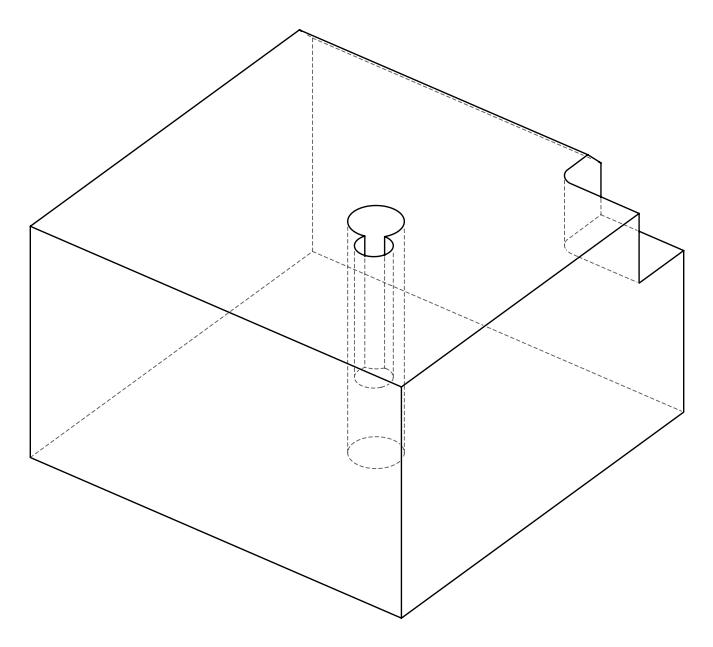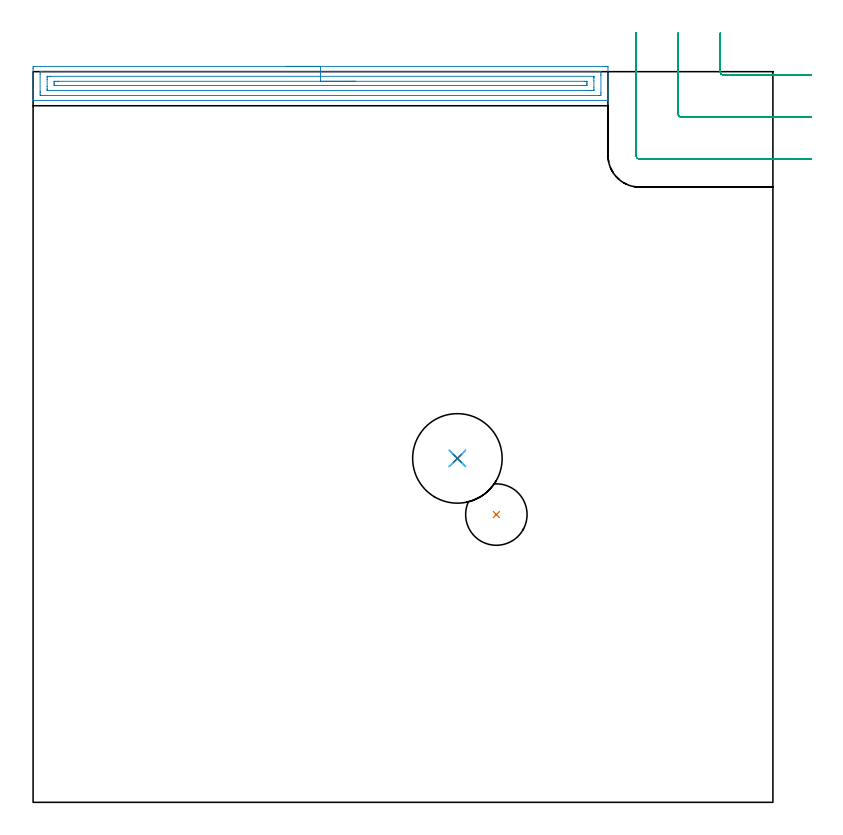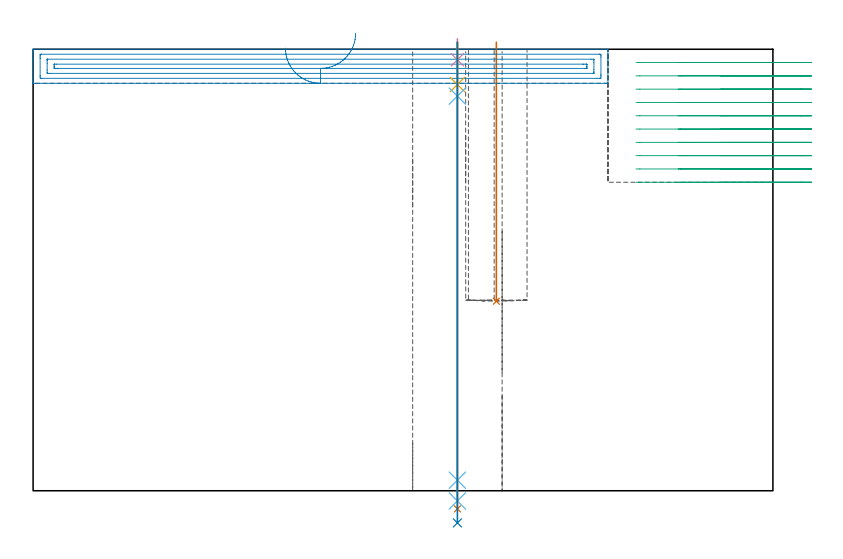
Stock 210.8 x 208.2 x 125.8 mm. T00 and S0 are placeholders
(PLAN: 8 operations, 7 tool changes, 11.9 min)
(1 INDEXABLE_INSERT_DRILL_BLIND_HOLE_FROM_SOLID | STEP1POCKET | NXT0302_006 | 0.3 min | 17210 mm3)
(2 AREA_MILL | FG_CHAMFER_SURFACE | UGT0205_001 | 5.45 min | 7979 mm3)
(3 MILL_CORNER_NOTCH_RECTANGULAR | CORNER_NOTCH_RECTANGULAR | NXT0201_012 | Follow Part, ap 4, ae 75% | 4.37 min | 57668 mm3)
(4 SPOT_DRILL | STEP1HOLE | NXT0321_9005460120000 | 0.05 min | 181 mm3)
(5 DRILL_BLIND_HOLE_INTO_CENTER | STEP1HOLE | NXT0301_038 | 0.05 min | 247 mm3)
(6 GUN_DRILL_THROUGH_HOLE | STEP1HOLE | UGT0307_002 | 0.57 min | 3281 mm3)
(7 SPADE_DRILL_TO_ENLARGE_THROUGH_HOLE | STEP1HOLE | UGT0306_007 | 0.53 min | 23173 mm3)
(8 DRILL_TO_ENLARGE_THROUGH_HOLE | STEP1HOLE | UGT0301_386 | 0.55 min | 36472 mm3)
(TOOL NXT0302_006 | Index. Insert Drill 17.5mm [880-D1750L25-05] | D17.5 PA176 FL88 Z2)
(TOOL UGT0205_001 | Chamfer Mill 20 x 3 x 45 deg. | D20 FL50 Z2)
(TOOL NXT0201_012 | ENDMILL 16mm [2P460-1600-NA 1630] | D16 FL38 Z6)
(TOOL NXT0321_9005460120000 | NC Spot Drill, 142deg, 12mm, Carbide, Uncoated | D12 PA142 FL30 Z2)
(TOOL NXT0301_038 | Carbide Drill 6.7mm [860.1-0670-034A1-MM 2214] | D6.7 PA140 FL53 Z2)
(TOOL UGT0307_002 | Gun Drill 6 mm | D6 PA130 FL24 Z1)
(TOOL UGT0306_007 | Spade Drill 16.5mm | D16.5 PA132 FL10 Z2)
(TOOL UGT0301_386 | Twist Drill 25.5 mm | D25.5 PA118 FL165 Z2)
(OP 1 INDEXABLE_INSERT_DRILL_BLIND_HOLE_FROM_SOLID)
G17 G21 G94 G90
T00 M6
G54
G17 G0 G90 X132. Y82. S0 M3
G43 Z135.8 H1
G94 G81 G98 Z54. F250. R127.8
G80
M5
M2
(OP 2 AREA_MILL)
G17 G21 G94 G90
T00 M6
G54
G17 G0 G90 X71.9 Y209.7 S1061 M3
G43 Z135.8 H0
Z126.1
G94 G1 X71.938 Z125.228 F250.
X72.052 Z124.364
X72.241 Z123.512
X72.503 Z122.68
X72.837 Z121.874
X73.24 Z121.1
X73.709 Z120.364
X74.24 Z119.672
X74.829 Z119.029
X75.472 Z118.44
X76.164 Z117.908
X76.9 Z117.44
X77.674 Z117.037
X78.48 Z116.703
X79.312 Z116.441
X80.164 Z116.252
X81.028 Z116.138
X81.9 Z116.1
X163.184
X163.63 Y209.696 Z116.102
X163.79 Y209.692 Z116.106
X163.8 Y209.528 Z116.269
Y203.088 Z122.706
Y202.542 Z123.255
Y202.207 Z123.589
Y201.661 Z124.135
Y201.326 Z124.469
Y200.657 Z125.143
Y200.338 Z125.461
X163.796 Y200.002 Z125.789
X163.63 Y200. Z125.8
X0.167
X0.006 Y200.001 Z125.79
X0.004 Y200.002 Z125.789
X0. Y200.337 Z125.463
Y200.657 Z125.143
Y201.326 Z124.469
Y202.542 Z123.255
Y203.088 Z122.706
Y208.982 Z116.815
X0.003 Y209.255 Z116.542
X0.01 Y209.692 Z116.106
X0.169 Y209.696 Z116.102
X0.616 Y209.7 Z116.1
X81.9
Y208.286 Z117.514
X160.594
X161.397 Y208.282 Z117.518
X161.789 Y208.279 Z117.521
X161.798 Y207.888 Z117.912
X161.799 Y207.493 Z118.307
X161.8 Y207.096 Z118.704
X161.799 Y202.207 Z123.593
X161.797 Y201.812 Z123.988
X161.789 Y201.421 Z124.379
X161.397 Y201.416 Z124.384
X161.307 Y201.415 Z124.385
X2.403
X2.312 Y201.416 Z124.384
X2.037 Y201.421 Z124.379
X2.01 Y201.511 Z124.289
X2.003 Y201.72 Z124.08
X2.001 Y202.207 Z123.593
X2. Y202.604 Z123.196
X2.001 Y207.493 Z118.307
X2.003 Y207.888 Z117.912
X2.011 Y208.279 Z117.521
X2.403 Y208.285 Z117.515
X2.493
X81.9 Y208.286 Z117.514
Y206.872 Z118.928
X159.611 Y206.871 Z118.929
X159.698 Y206.87 Z118.93
X159.768 Y206.867 Z118.933
X159.783 Y206.865 Z118.935
X159.79 Y206.85 Z118.95
X159.794 Y206.798 Z119.002
X159.798 Y206.612 Z119.188
X159.8 Y206.426 Z119.374
Y205.731 Z120.069
Y203.783 Z122.017
X159.798 Y203.088 Z122.712
X159.796 Y202.905 Z122.895
X159.791 Y202.845 Z122.955
X159.741 Y202.835 Z122.965
X159.611 Y202.834 Z122.966
X158.98 Y202.829 Z122.971
X4.189
X4.102 Y202.83 Z122.97
X4.032 Y202.833 Z122.967
X4.017 Y202.835 Z122.965
X4.01 Y202.85 Z122.95
X4.006 Y202.902 Z122.898
X4.002 Y203.088 Z122.712
X4. Y203.274 Z122.526
Y203.969 Z121.831
Y205.918 Z119.882
X4.002 Y206.612 Z119.188
X4.004 Y206.795 Z119.005
X4.009 Y206.855 Z118.945
X4.059 Y206.865 Z118.935
X4.189 Y206.866 Z118.934
X4.82 Y206.871 Z118.929
X81.9 Y206.872 Z118.928
Y205.457 Z120.343
X157.209
X157.669 Y205.455 Z120.345
X157.774 Y205.452 Z120.348
X157.789 Y205.451 Z120.349
X157.792 Y205.433 Z120.367
X157.796 Y205.383 Z120.417
X157.799 Y205.281 Z120.519
X157.8 Y204.874 Z120.926
Y204.85 Z120.95
X157.797 Y204.422 Z121.378
X157.794 Y204.315 Z121.485
X157.79 Y204.263 Z121.537
X157.781 Y204.249 Z121.551
X157.751 Y204.248 Z121.552
X157.545 Y204.245 Z121.555
X156.931 Y204.243 Z121.557
X156.654
X6.591
X6.131 Y204.245 Z121.555
X6.027 Y204.248 Z121.552
X6.011 Y204.249 Z121.551
X6.008 Y204.267 Z121.533
X6.004 Y204.317 Z121.483
X6.001 Y204.419 Z121.381
X6. Y204.826 Z120.974
Y204.85 Z120.95
X6.003 Y205.278 Z120.522
X6.006 Y205.385 Z120.415
X6.01 Y205.437 Z120.363
X6.019 Y205.451 Z120.349
X6.049 Y205.452 Z120.348
X6.255 Y205.455 Z120.345
X6.869 Y205.457 Z120.343
X7.146
X81.9
X82.772 Z120.381
X83.637 Z120.495
X84.488 Z120.683
X85.32 Z120.946
X86.126 Z121.28
X86.9 Z121.682
X87.636 Z122.151
X88.328 Z122.682
X88.971 Z123.272
X89.56 Z123.915
X90.092 Z124.607
X90.56 Z125.343
X90.963 Z126.117
X91.297 Z126.922
X91.559 Z127.754
X91.748 Z128.606
X91.862 Z129.471
X91.9 Z130.343
G0 Z135.8
M5
M2
(OP 3 MILL_CORNER_NOTCH_RECTANGULAR)
G17 G21 G94 G90
T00 M6
G54
G17 G0 G90 X195.8 Y219.2 S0 M3
G43 Z135.8 H1
Z122.01
G94 G1 Y216.2 F250.
Y208.097 F500.
G3 X196.597 Y207.3 R0.8
G1 X218.8
X221.8 F250.
G0 Z135.8
X183.8 Y219.2
Z122.01
G1 Y216.2
Y196.097 F500.
G3 X184.597 Y195.3 R0.8
G1 X218.8
X221.8 F250.
G0 Z135.8
X171.8 Y219.2
Z122.01
G1 Y216.2
Y184.4 F500.
G3 X172.9 Y183.3 R1.1
G1 X218.8
X221.8 F250.
G0 Z135.8
X195.8 Y219.2
Z118.22
G1 Y216.2
Y208.097 F500.
G3 X196.597 Y207.3 R0.8
G1 X218.8
X221.8 F250.
G0 Z135.8
X183.8 Y219.2
Z118.22
G1 Y216.2
Y196.097 F500.
G3 X184.597 Y195.3 R0.8
G1 X218.8
X221.8 F250.
G0 Z135.8
X171.8 Y219.2
Z118.22
G1 Y216.2
Y184.4 F500.
G3 X172.9 Y183.3 R1.1
G1 X218.8
X221.8 F250.
G0 Z135.8
X195.8 Y219.2
Z114.43
G1 Y216.2
Y208.097 F500.
G3 X196.597 Y207.3 R0.8
G1 X218.8
X221.8 F250.
G0 Z135.8
X183.8 Y219.2
Z114.43
G1 Y216.2
Y196.097 F500.
G3 X184.597 Y195.3 R0.8
G1 X218.8
X221.8 F250.
G0 Z135.8
X171.8 Y219.2
Z114.43
G1 Y216.2
Y184.4 F500.
G3 X172.9 Y183.3 R1.1
G1 X218.8
X221.8 F250.
G0 Z135.8
X195.8 Y219.2
Z110.64
G1 Y216.2
Y208.097 F500.
G3 X196.597 Y207.3 R0.8
G1 X218.8
X221.8 F250.
G0 Z135.8
X183.8 Y219.2
Z110.64
G1 Y216.2
Y196.097 F500.
G3 X184.597 Y195.3 R0.8
G1 X218.8
X221.8 F250.
G0 Z135.8
X171.8 Y219.2
Z110.64
G1 Y216.2
Y184.4 F500.
G3 X172.9 Y183.3 R1.1
G1 X218.8
X221.8 F250.
G0 Z135.8
X195.8 Y219.2
Z106.85
G1 Y216.2
Y208.097 F500.
G3 X196.597 Y207.3 R0.8
G1 X218.8
X221.8 F250.
G0 Z135.8
X183.8 Y219.2
Z106.85
G1 Y216.2
Y196.097 F500.
G3 X184.597 Y195.3 R0.8
G1 X218.8
X221.8 F250.
G0 Z135.8
X171.8 Y219.2
Z106.85
G1 Y216.2
Y184.4 F500.
G3 X172.9 Y183.3 R1.1
G1 X218.8
X221.8 F250.
G0 Z135.8
X195.8 Y219.2
Z103.06
G1 Y216.2
Y208.097 F500.
G3 X196.597 Y207.3 R0.8
G1 X218.8
X221.8 F250.
G0 Z135.8
X183.8 Y219.2
Z103.06
G1 Y216.2
Y196.097 F500.
G3 X184.597 Y195.3 R0.8
G1 X218.8
X221.8 F250.
G0 Z135.8
X171.8 Y219.2
Z103.06
G1 Y216.2
Y184.4 F500.
G3 X172.9 Y183.3 R1.1
G1 X218.8
X221.8 F250.
G0 Z135.8
X195.8 Y219.2
Z99.27
G1 Y216.2
Y208.097 F500.
G3 X196.597 Y207.3 R0.8
G1 X218.8
X221.8 F250.
G0 Z135.8
X183.8 Y219.2
Z99.27
G1 Y216.2
Y196.097 F500.
G3 X184.597 Y195.3 R0.8
G1 X218.8
X221.8 F250.
G0 Z135.8
X171.8 Y219.2
Z99.27
G1 Y216.2
Y184.4 F500.
G3 X172.9 Y183.3 R1.1
G1 X218.8
X221.8 F250.
G0 Z135.8
X195.8 Y219.2
Z95.48
G1 Y216.2
Y208.097 F500.
G3 X196.597 Y207.3 R0.8
G1 X218.8
X221.8 F250.
G0 Z135.8
X183.8 Y219.2
Z95.48
G1 Y216.2
Y196.097 F500.
G3 X184.597 Y195.3 R0.8
G1 X218.8
X221.8 F250.
G0 Z135.8
X171.8 Y219.2
Z95.48
G1 Y216.2
Y184.4 F500.
G3 X172.9 Y183.3 R1.1
G1 X218.8
X221.8 F250.
G0 Z135.8
X195.8 Y219.2
Z91.69
G1 Y216.2
Y208.097 F500.
G3 X196.597 Y207.3 R0.8
G1 X218.8
X221.8 F250.
G0 Z135.8
X183.8 Y219.2
Z91.69
G1 Y216.2
Y196.097 F500.
G3 X184.597 Y195.3 R0.8
G1 X218.8
X221.8 F250.
G0 Z135.8
X171.8 Y219.2
Z91.69
G1 Y216.2
Y184.4 F500.
G3 X172.9 Y183.3 R1.1
G1 X218.8
X221.8 F250.
G0 Z135.8
X195.8 Y219.2
Z87.9
G1 Y216.2
Y208.097 F500.
G3 X196.597 Y207.3 R0.8
G1 X218.8
X221.8 F250.
G0 Z135.8
X183.8 Y219.2
Z87.9
G1 Y216.2
Y196.097 F500.
G3 X184.597 Y195.3 R0.8
G1 X218.8
X221.8 F250.
G0 Z135.8
X171.8 Y219.2
Z87.9
G1 Y216.2
Y184.4 F500.
G3 X172.9 Y183.3 R1.1
G1 X218.8
X221.8 F250.
G0 Z135.8
M5
M2
(OP 4 SPOT_DRILL)
G17 G21 G94 G90
T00 M6
G54
G17 G0 G90 X120.9 Y98. S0 M3
G43 Z135.8 H0
G94 G81 G98 Z122.8 F250. R128.8
G80
M5
M2
(OP 5 DRILL_BLIND_HOLE_INTO_CENTER)
G17 G21 G94 G90
T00 M6
G54
G17 G0 G90 X120.9 Y98. S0 M3
G43 Z135.8 H1
G94 G81 G98 Z115.75 F250. R127.8
G80
M5
M2
(OP 6 GUN_DRILL_THROUGH_HOLE)
G17 G21 G94 G90
T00 M6
G54
G17 G0 G90 X120.9 Y98. M8
G43 Z135.8 H0
Z122.962
S716 M3
G94 G1 Z112.443 F125. M26
G4 X.084
Z3. F250.
G4 X.084
Z-2.899 F125.
G4 X.084
M5
M9
G0 Z122.962
Z135.8
M2
(OP 7 SPADE_DRILL_TO_ENLARGE_THROUGH_HOLE)
G17 G21 G94 G90
T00 M6
G54
G17 G0 G90 X120.9 Y98. S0 M3
G43 Z135.8 H0
G94 G73 G98 Z-5.173 F250. Q16.372 R127.8
G80
M5
M2
(OP 8 DRILL_TO_ENLARGE_THROUGH_HOLE)
G17 G21 G94 G90
T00 M6
G54
G17 G0 G90 X120.9 Y98. S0 M3
G43 Z135.8 H0
G94 G73 G98 Z-9.161 F250. Q22.493 R127.8
G80
M5
M2
